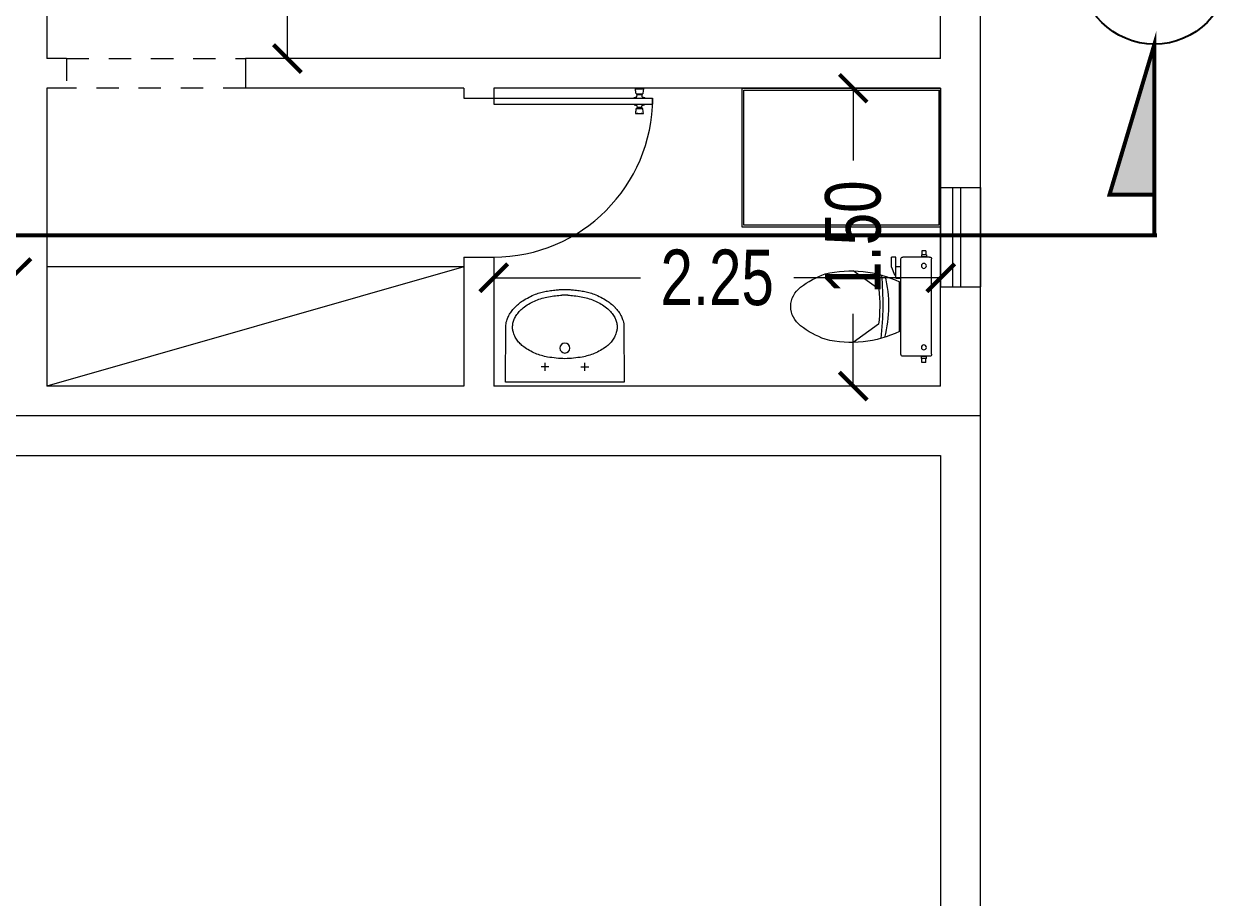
# Model space of a CAD drawing. Header units: millimetres. Extents: x -401 to 2889, y -234 to 146.
# Drawn here: x -56.11 to -50.04, y -25.44 to -21.04 of the extents above; entities that cross this region are included whole.
import ezdxf

# ---------------------------------------------------------------- set-up
doc = ezdxf.new("R2010")
doc.units = ezdxf.units.MM
doc.header["$LTSCALE"] = 3
doc.header["$MEASUREMENT"] = 0
for name, pattern in [('CENTER', [50.8, 31.75, -6.35, 6.35, -6.35]), ('CONTINU', [0]), ('HIDDEN2', [0.1875, 0.125, -0.0625])]:
    doc.linetypes.add(name, pattern=pattern)
doc.layers.get('0').update_dxf_attribs({"color": 3, "lineweight": 9})
doc.layers.add('AJEC LOGO', color=4, linetype='Continuous')
for name, color, linetype, lineweight in [('DIM-IN', 1, 'Continuous', 0), ('Drw - Arch - brick (0.20)', 7, 'CONTINU', 20), ('Drw - Arch - Door (0.05)', 141, 'CONTINU', 5), ('Drw - Arch - Furniture (0.05)', 31, 'Continuous', 5), ('Drw - Arch - Window (0.05)', 4, 'CONTINU', 5), ('Drw - Dimension', 1, 'CONTINU', 0), ('hatch 2', 251, 'Continuous', 0), ('HIDDEN', 6, 'HIDDEN2', 13), ('SAINT', 140, 'Continuous', 9)]:
    doc.layers.add(name, color=color, linetype=linetype, lineweight=lineweight)
doc.styles.add('drwazah arabic', font='ARIALUNI.TTF', dxfattribs={"width": 0.75})
doc.dimstyles.new('Arch A-D 1-200m', dxfattribs={"dimscale": 2, "dimtxt": 0.14, "dimasz": 0.07, "dimexe": 0, "dimexo": 0, "dimgap": 0.05, "dimtad": 0, "dimzin": 1, "dimdsep": 46, "dimtxsty": 'drwazah arabic', "dimblk": 'ARCHTICK', "dimcen": 0, "dimse1": 1, "dimse2": 1, "dimclrd": 9, "dimclre": 9, "dimclrt": 6, "dimaunit": 2, "dimazin": 0, "dimtfac": 1, "dimtmove": 0, "dimatfit": 0, "dimldrblk": 'ARCHTICK', "dimfxl": 0.18, "dimtolj": 1, "dimtzin": 0, "dimlwd": 9, "dimlwe": 9, "dimarcsym": 2})

# ---------------------------------------------------------------- blocks, each defined once
blk = doc.blocks.new('_ArchTick')
at = {"color": 0, "linetype": 'ByBlock', "const_width": 0.15}
blk.add_lwpolyline([(-0.5, -0.5), (0.5, 0.5)], dxfattribs=at)
blk = doc.blocks.new('*D229')
at = {"layer": 'Defpoints', "color": 0, "transparency": 16777216}
for p in [(-54.235, -16.5118), (-54.7833, -21.2118), (-54.235, -21.2118)]:
    blk.add_point(p, dxfattribs=at)
at = {"layer": 'Drw - Dimension', "color": 9, "linetype": 'ByBlock', "lineweight": 9, "transparency": 16777216}
for p, q in [((-54.7833, -16.5118), (-54.7833, -18.4763)), ((-54.7833, -21.2118), (-54.7833, -19.2473))]:
    blk.add_line(p, q, dxfattribs=at)
at = {"layer": 'Drw - Dimension', "color": 9, "lineweight": 9, "transparency": 16777216, "xscale": 0.14, "yscale": 0.14, "zscale": 0.14}
for p, rotation in [((-54.7833, -16.5118), 90), ((-54.7833, -21.2118), 270)]:
    blk.add_blockref('_ArchTick', p, dxfattribs=dict(at, rotation=rotation))
at = {"layer": 'Drw - Dimension', "color": 6, "transparency": 16777216, "insert": (-54.7833, -18.8618), "char_height": 0.28, "attachment_point": 5, "rotation": 90, "style": 'drwazah arabic'}
blk.add_mtext('\\A1;4.70', dxfattribs=at)
blk = doc.blocks.new('1 M')
at = {"layer": 'Drw - Arch - Door (0.05)'}
for p, q in [((-4544.3836, 1057.9647), (-4544.3799, 1057.9787)), ((-4544.3799, 1057.9787), (-4544.3797, 1057.9792)), ((-4544.3797, 1057.9792), (-4544.3793, 1057.9795)), ((-4544.3793, 1057.9795), (-4544.3789, 1057.9798)), ((-4544.3789, 1057.9798), (-4544.3784, 1057.9799)), ((-4544.3784, 1057.9799), (-4544.3749, 1057.9799)), ((-4544.3749, 1057.03), (-4544.3749, 1058.03)), ((-4544.3749, 1058.03), (-4544.3374, 1058.03)), ((-4544.3374, 1057.03), (-4544.3374, 1058.03)), ((-4544.3339, 1057.9799), (-4544.3374, 1057.9799)), ((-4544.3334, 1057.9798), (-4544.3339, 1057.9799)), ((-4544.333, 1057.9795), (-4544.3334, 1057.9798)), ((-4544.3326, 1057.9792), (-4544.333, 1057.9795)), ((-4544.3324, 1057.9787), (-4544.3326, 1057.9792)), ((-4544.3287, 1057.9647), (-4544.3324, 1057.9787)), ((-4544.4344, 1057.9703), (-4544.4339, 1057.9712)), ((-4544.4344, 1057.9703), (-4544.4344, 1057.9695)), ((-4544.4344, 1057.9692), (-4544.4344, 1057.9695)), ((-4544.4344, 1057.9685), (-4544.4344, 1057.9692)), ((-4544.4344, 1057.9685), (-4544.4344, 1057.9672)), ((-4544.4344, 1057.9672), (-4544.4344, 1057.9662)), ((-4544.4344, 1057.9635), (-4544.4344, 1057.9662)), ((-4544.4344, 1057.9627), (-4544.4344, 1057.9635)), ((-4544.4344, 1057.9627), (-4544.4344, 1057.9587)), ((-4544.4344, 1057.9587), (-4544.4344, 1057.9581)), ((-4544.4344, 1057.9531), (-4544.4344, 1057.9581)), ((-4544.4344, 1057.9528), (-4544.4344, 1057.9531)), ((-4544.4344, 1057.9413), (-4544.4344, 1057.9528)), ((-4544.4344, 1057.941), (-4544.4344, 1057.9413)), ((-4544.4344, 1057.936), (-4544.4344, 1057.941)), ((-4544.4344, 1057.936), (-4544.4344, 1057.9354)), ((-4544.4344, 1057.9354), (-4544.4344, 1057.9314)), ((-4544.4344, 1057.9306), (-4544.4344, 1057.9314)), ((-4544.4344, 1057.9278), (-4544.4344, 1057.9306)), ((-4544.4344, 1057.9269), (-4544.4344, 1057.9278)), ((-4544.4344, 1057.9256), (-4544.4344, 1057.9269)), ((-4544.4344, 1057.9249), (-4544.4344, 1057.9256)), ((-4544.4344, 1057.9246), (-4544.4344, 1057.9249)), ((-4544.4344, 1057.9246), (-4544.4344, 1057.9238)), ((-4544.4339, 1057.9229), (-4544.4344, 1057.9238)), ((-4544.4339, 1057.9712), (-4544.4331, 1057.9718)), ((-4544.4339, 1057.9229), (-4544.4339, 1057.9712)), ((-4544.4331, 1057.9222), (-4544.4339, 1057.9229)), ((-4544.4331, 1057.9718), (-4544.432, 1057.972)), ((-4544.4331, 1057.9222), (-4544.4331, 1057.9718)), ((-4544.432, 1057.922), (-4544.4331, 1057.9222)), ((-4544.432, 1057.972), (-4544.4241, 1057.9715)), ((-4544.4241, 1057.9226), (-4544.432, 1057.922)), ((-4544.4241, 1057.9715), (-4544.4162, 1057.9706)), ((-4544.4162, 1057.9235), (-4544.4241, 1057.9226)), ((-4544.4162, 1057.9706), (-4544.4084, 1057.9692)), ((-4544.4084, 1057.9249), (-4544.4162, 1057.9235)), ((-4544.4084, 1057.9692), (-4544.4027, 1057.9678)), ((-4544.4027, 1057.9263), (-4544.4084, 1057.9249)), ((-4544.4027, 1057.9678), (-4544.4021, 1057.9668)), ((-4544.4027, 1057.9263), (-4544.4027, 1057.9678)), ((-4544.4021, 1057.9273), (-4544.4027, 1057.9263)), ((-4544.4021, 1057.9668), (-4544.4007, 1057.9589)), ((-4544.4021, 1057.9273), (-4544.4021, 1057.9668)), ((-4544.4007, 1057.9352), (-4544.4021, 1057.9273)), ((-4544.4007, 1057.9589), (-4544.3999, 1057.958)), ((-4544.4007, 1057.9589), (-4544.4007, 1057.9352)), ((-4544.3999, 1057.9361), (-4544.4007, 1057.9352)), ((-4544.3999, 1057.958), (-4544.3968, 1057.958)), ((-4544.3999, 1057.958), (-4544.3999, 1057.9361)), ((-4544.3968, 1057.9361), (-4544.3999, 1057.9361)), ((-4544.3968, 1057.9604), (-4544.3961, 1057.9612)), ((-4544.3968, 1057.9604), (-4544.3968, 1057.958)), ((-4544.3968, 1057.958), (-4544.3968, 1057.9361)), ((-4544.3968, 1057.9361), (-4544.3968, 1057.9337)), ((-4544.3961, 1057.9329), (-4544.3968, 1057.9337)), ((-4544.3961, 1057.9612), (-4544.3861, 1057.9627)), ((-4544.3861, 1057.9314), (-4544.3961, 1057.9329)), ((-4544.3861, 1057.9627), (-4544.3852, 1057.963)), ((-4544.3852, 1057.9311), (-4544.3861, 1057.9314)), ((-4544.3852, 1057.963), (-4544.3844, 1057.9635)), ((-4544.3844, 1057.9306), (-4544.3852, 1057.9311)), ((-4544.3844, 1057.9635), (-4544.3839, 1057.9642)), ((-4544.3839, 1057.9299), (-4544.3844, 1057.9306)), ((-4544.3839, 1057.9642), (-4544.3836, 1057.9647)), ((-4544.3836, 1057.9294), (-4544.3839, 1057.9299)), ((-4544.3799, 1057.9154), (-4544.3836, 1057.9294)), ((-4544.3797, 1057.9149), (-4544.3799, 1057.9154)), ((-4544.3793, 1057.9146), (-4544.3797, 1057.9149)), ((-4544.3789, 1057.9143), (-4544.3793, 1057.9146)), ((-4544.3784, 1057.9142), (-4544.3789, 1057.9143)), ((-4544.3749, 1057.9142), (-4544.3784, 1057.9142)), ((-4544.3374, 1057.9142), (-4544.3339, 1057.9142)), ((-4544.3339, 1057.9142), (-4544.3334, 1057.9143)), ((-4544.3334, 1057.9143), (-4544.333, 1057.9146)), ((-4544.333, 1057.9146), (-4544.3326, 1057.9149)), ((-4544.3326, 1057.9149), (-4544.3324, 1057.9154)), ((-4544.3324, 1057.9154), (-4544.3287, 1057.9294)), ((-4544.3284, 1057.9642), (-4544.3287, 1057.9647)), ((-4544.3287, 1057.9294), (-4544.3284, 1057.9299)), ((-4544.3279, 1057.9635), (-4544.3284, 1057.9642)), ((-4544.3284, 1057.9299), (-4544.3279, 1057.9306)), ((-4544.3271, 1057.963), (-4544.3279, 1057.9635)), ((-4544.3279, 1057.9306), (-4544.3271, 1057.9311)), ((-4544.3262, 1057.9627), (-4544.3271, 1057.963)), ((-4544.3271, 1057.9311), (-4544.3262, 1057.9314)), ((-4544.3162, 1057.9612), (-4544.3262, 1057.9627)), ((-4544.3262, 1057.9314), (-4544.3162, 1057.9329)), ((-4544.3155, 1057.9604), (-4544.3162, 1057.9612)), ((-4544.3162, 1057.9329), (-4544.3155, 1057.9337)), ((-4544.3155, 1057.9604), (-4544.3155, 1057.958)), ((-4544.3124, 1057.958), (-4544.3155, 1057.958)), ((-4544.3155, 1057.958), (-4544.3155, 1057.9361)), ((-4544.3155, 1057.9361), (-4544.3124, 1057.9361)), ((-4544.3155, 1057.9361), (-4544.3155, 1057.9337)), ((-4544.3116, 1057.9589), (-4544.3124, 1057.958)), ((-4544.3124, 1057.958), (-4544.3124, 1057.9361)), ((-4544.3124, 1057.9361), (-4544.3116, 1057.9352)), ((-4544.3102, 1057.9668), (-4544.3116, 1057.9589)), ((-4544.3116, 1057.9589), (-4544.3116, 1057.9352)), ((-4544.3116, 1057.9352), (-4544.3102, 1057.9273)), ((-4544.3095, 1057.9678), (-4544.3102, 1057.9668)), ((-4544.3102, 1057.9273), (-4544.3102, 1057.9668)), ((-4544.3102, 1057.9273), (-4544.3095, 1057.9263)), ((-4544.3039, 1057.9692), (-4544.3095, 1057.9678)), ((-4544.3095, 1057.9263), (-4544.3095, 1057.9678)), ((-4544.3095, 1057.9263), (-4544.3039, 1057.9249)), ((-4544.2961, 1057.9706), (-4544.3039, 1057.9692)), ((-4544.3039, 1057.9249), (-4544.2961, 1057.9235)), ((-4544.2882, 1057.9715), (-4544.2961, 1057.9706)), ((-4544.2961, 1057.9235), (-4544.2882, 1057.9226)), ((-4544.2803, 1057.972), (-4544.2882, 1057.9715)), ((-4544.2882, 1057.9226), (-4544.2803, 1057.922)), ((-4544.2792, 1057.9718), (-4544.2803, 1057.972)), ((-4544.2803, 1057.922), (-4544.2792, 1057.9222)), ((-4544.2784, 1057.9712), (-4544.2792, 1057.9718)), ((-4544.2792, 1057.9222), (-4544.2792, 1057.9718)), ((-4544.2792, 1057.9222), (-4544.2784, 1057.9229)), ((-4544.2779, 1057.9703), (-4544.2784, 1057.9712)), ((-4544.2784, 1057.9229), (-4544.2784, 1057.9712)), ((-4544.2784, 1057.9229), (-4544.2779, 1057.9238)), ((-4544.2779, 1057.9703), (-4544.2779, 1057.9695)), ((-4544.2779, 1057.9692), (-4544.2779, 1057.9695)), ((-4544.2779, 1057.9685), (-4544.2779, 1057.9692)), ((-4544.2779, 1057.9685), (-4544.2779, 1057.9672)), ((-4544.2779, 1057.9672), (-4544.2779, 1057.9662)), ((-4544.2779, 1057.9635), (-4544.2779, 1057.9662)), ((-4544.2779, 1057.9627), (-4544.2779, 1057.9635)), ((-4544.2779, 1057.9627), (-4544.2779, 1057.9587)), ((-4544.2779, 1057.9587), (-4544.2779, 1057.9581)), ((-4544.2779, 1057.9531), (-4544.2779, 1057.9581)), ((-4544.2779, 1057.9528), (-4544.2779, 1057.9531)), ((-4544.2779, 1057.9413), (-4544.2779, 1057.9528)), ((-4544.2779, 1057.941), (-4544.2779, 1057.9413)), ((-4544.2779, 1057.936), (-4544.2779, 1057.941)), ((-4544.2779, 1057.936), (-4544.2779, 1057.9354)), ((-4544.2779, 1057.9354), (-4544.2779, 1057.9314)), ((-4544.2779, 1057.9306), (-4544.2779, 1057.9314)), ((-4544.2779, 1057.9278), (-4544.2779, 1057.9306)), ((-4544.2779, 1057.9269), (-4544.2779, 1057.9278)), ((-4544.2779, 1057.9256), (-4544.2779, 1057.9269)), ((-4544.2779, 1057.9249), (-4544.2779, 1057.9256)), ((-4544.2779, 1057.9246), (-4544.2779, 1057.9249)), ((-4544.2779, 1057.9246), (-4544.2779, 1057.9238)), ((-4544.3749, 1057.03), (-4544.3374, 1057.03))]:
    blk.add_line(p, q, dxfattribs=at)
blk.add_arc((-4544.3749, 1057.03), 1, 0, 90, dxfattribs=at)
blk = doc.blocks.new('ee')
at = {"layer": 'SAINT', "color": 0}
for p, q in [((0.4333, 0.2426), (0.4333, -0.2374)), ((0.5778, 0.2526), (0.4433, 0.2526)), ((0.5361, 0.2639), (0.5361, 0.2539)), ((0.5611, 0.2639), (0.5361, 0.2639)), ((0.5611, 0.2539), (0.5361, 0.2539)), ((0.5389, 0.2839), (0.5389, 0.2639)), ((0.5583, 0.2839), (0.5389, 0.2839)), ((0.5583, 0.2839), (0.5583, 0.2639)), ((0.5611, 0.2639), (0.5611, 0.2539)), ((0.5878, 0.2426), (0.5878, -0.2374)), ((0.3204, 0.0912), (0.1933, 0.1829)), ((0.4257, 0.1276), (0.4257, -0.1224)), ((0.3216, -0.0851), (0.1933, -0.1777)), ((0.3857, -0.1955), (0.4006, -0.1574)), ((0.4006, -0.1574), (0.4083, -0.1574)), ((0.4083, -0.1409), (0.4333, -0.1409)), ((0.4083, -0.1409), (0.4083, -0.2474)), ((0.3857, -0.1955), (0.3857, -0.2474)), ((0.4083, -0.1999), (0.4333, -0.1999)), ((0.4083, -0.2474), (0.3857, -0.2474)), ((0.5778, -0.2474), (0.4433, -0.2474)), ((0.5611, -0.2487), (0.5361, -0.2487)), ((0.5361, -0.2587), (0.5361, -0.2487)), ((0.5611, -0.2587), (0.5361, -0.2587)), ((0.5389, -0.2787), (0.5389, -0.2587)), ((0.5583, -0.2787), (0.5389, -0.2787)), ((0.5583, -0.2787), (0.5583, -0.2587)), ((0.5611, -0.2587), (0.5611, -0.2487))]:
    blk.add_line(p, q, dxfattribs=at)
for centre in [(0.5486, 0.2078), (0.5486, -0.2026)]:
    blk.add_circle(centre, 0.0125, dxfattribs=at)
for centre, radius, start, end in [((0.4433, 0.2426), 0.01, 90, 180), ((0.5778, 0.2426), 0.01, 360, 90), ((0.1837, -0.3737), 0.5567, 64.23211, 103.67546), ((0.2076, -0.2624), 0.4568, 109.89489, 127.76176), ((-1.179, -0.0104), 1.5207, 354.47288, 6.54475), ((-0.2879, -0.0028), 0.6585, 346.97955, 14.07238), ((-0.0008, 0.0018), 0.1204, 126.37945, 233.62055), ((-0.3644, -0.0013), 0.691, 353.03614, 7.69858), ((0.2015, 0.2647), 0.4521, 232.74513, 250.70583), ((0.1837, 0.3789), 0.5567, 256.32454, 295.76789), ((0.4433, -0.2374), 0.01, 180, 270), ((0.5778, -0.2374), 0.01, 270, 360)]:
    blk.add_arc(centre, radius, start, end, dxfattribs=at)
blk = doc.blocks.new('wash-1')
at = {"color": 0, "linetype": 'ByBlock'}
for p, q in [((-0.299, 0), (-0.2975, -0.2797)), ((0.299, 0), (-0.299, 0)), ((0.2975, -0.2797), (0.299, 0)), ((-0.1, -0.057), (-0.1, -0.097)), ((0.1, -0.057), (0.1, -0.097)), ((-0.08, -0.077), (-0.12, -0.077)), ((0.08, -0.077), (0.12, -0.077)), ((-0.2928, -0.309), (-0.2905, -0.3162)), ((0.2905, -0.3162), (0.2928, -0.309)), ((-0.0179, -0.4666), (0, -0.467)), ((0, -0.439), (-0.015, -0.4386)), ((0.015, -0.4386), (0, -0.439)), ((0, -0.467), (0.0179, -0.4666))]:
    blk.add_line(p, q, dxfattribs=at)
blk.add_circle((0, -0.172), 0.025, dxfattribs=at)
for centre, radius, start, end in [((0.0165, -0.7343), 0.616, 91.53571, 99.66829), ((-0.0165, -0.734), 0.6157, 80.32914, 88.46173), ((-0.1218, -0.2953), 0.1449, 126.04674, 135.39223), ((-0.0316, -0.4193), 0.2982, 119.53845, 126.0455), ((-0.0345, -0.4142), 0.2924, 112.88892, 119.53337), ((-0.0473, -0.3838), 0.2594, 105.82932, 112.88593), ((-0.0282, -0.4513), 0.3295, 100.26505, 105.83311), ((0.0282, -0.4513), 0.3295, 74.16689, 79.73495), ((0.0473, -0.3838), 0.2594, 67.11407, 74.17068), ((0.0345, -0.4142), 0.2924, 60.46663, 67.11108), ((0.0316, -0.4193), 0.2982, 53.9545, 60.46155), ((0.1218, -0.2953), 0.1449, 44.60777, 53.95326), ((-0.1205, -0.294), 0.1451, 155.07689, 164.69693), ((-0.1209, -0.2938), 0.1447, 145.40648, 155.07227), ((-0.129, -0.2882), 0.1349, 135.39293, 145.40186), ((0.129, -0.2882), 0.1349, 34.59814, 44.60707), ((0.1209, -0.2938), 0.1447, 24.92773, 34.59352), ((0.1205, -0.294), 0.1451, 15.30307, 24.92311), ((-0.2007, -0.2792), 0.0968, 180.29998, 197.91233), ((-0.1733, -0.2773), 0.09, 177.63621, 189.22299), ((-0.1828, -0.2769), 0.0805, 164.69598, 177.63107), ((-0.1443, -0.2726), 0.1194, 189.23011, 199.28479), ((0.1443, -0.2726), 0.1194, 340.71786, 350.77255), ((0.1828, -0.2769), 0.0805, 2.36893, 15.30402), ((0.1733, -0.2773), 0.09, 350.77701, 2.36379), ((0.2007, -0.2792), 0.0968, 342.08767, 359.70002), ((-0.165, -0.2757), 0.1319, 197.91194, 207.64636), ((-0.1524, -0.2691), 0.1461, 207.64401, 216.89798), ((-0.1057, -0.234), 0.2045, 216.89185, 223.5363), ((-0.1554, -0.2764), 0.1077, 199.28537, 210.43778), ((-0.1087, -0.2491), 0.1617, 210.4303, 219.52409), ((-0.1203, -0.2586), 0.1468, 219.52483, 229.55664), ((0.1203, -0.2586), 0.1468, 310.44336, 320.47517), ((0.1087, -0.2491), 0.1617, 320.47591, 329.5697), ((0.1554, -0.2764), 0.1077, 329.55974, 340.71214), ((0.1057, -0.234), 0.2045, 316.4637, 323.10815), ((0.1524, -0.2691), 0.1461, 323.10202, 332.35599), ((0.165, -0.2757), 0.1319, 332.35364, 342.08806), ((-0.0532, -0.1841), 0.277, 223.54337, 229.24885), ((-0.1029, -0.2418), 0.2008, 229.2557, 237.1136), ((-0.0647, -0.1934), 0.2325, 229.55984, 237.53219), ((-0.0225, -0.1173), 0.349, 237.12259, 243.08001), ((-0.0453, -0.1629), 0.2686, 237.53316, 244.45239), ((-0.0405, -0.1527), 0.2799, 244.4603, 251.24214), ((-0.0188, -0.0889), 0.3472, 251.24142, 256.71786), ((0.0188, -0.0889), 0.3472, 283.28166, 288.7581), ((0.0405, -0.1527), 0.2799, 288.75851, 295.54035), ((0.0453, -0.1629), 0.2686, 295.54676, 302.46598), ((0.0225, -0.1173), 0.349, 296.92077, 302.87819), ((0.0647, -0.1934), 0.2324, 302.46886, 310.44122), ((0.1029, -0.2418), 0.2008, 302.8864, 310.7443), ((0.0532, -0.1841), 0.277, 310.75115, 316.45663), ((-0.0002, -0.0733), 0.3983, 243.08642, 248.31089), ((-0.0632, -0.2318), 0.2278, 248.31372, 255.23295), ((-0.0226, -0.0775), 0.3873, 255.22946, 259.30849), ((-0.0116, -0.0584), 0.3786, 256.71249, 261.95986), ((-0.0118, -0.0204), 0.4454, 259.30907, 263.11316), ((0.0314, 0.3359), 0.8044, 263.1071, 265.21553), ((0.0801, 0.5908), 1.0342, 261.9603, 263.88539), ((-0.0112, -0.1726), 0.2941, 265.21523, 268.69855), ((-0.0095, -0.2459), 0.1928, 263.89412, 268.36262), ((0.0095, -0.2459), 0.1928, 271.63738, 276.10588), ((0.0112, -0.1726), 0.2941, 271.30145, 274.78477), ((-0.0801, 0.5908), 1.0342, 276.11461, 278.0397), ((-0.0314, 0.3359), 0.8044, 274.78447, 276.8929), ((0.0116, -0.0584), 0.3786, 278.04014, 283.28751), ((0.0118, -0.0204), 0.4454, 276.88684, 280.69093), ((0.0226, -0.0775), 0.3873, 280.69151, 284.77054), ((0.0632, -0.2318), 0.2278, 284.76705, 291.68628), ((0.0002, -0.0733), 0.3984, 291.68846, 296.91293)]:
    blk.add_arc(centre, radius, start, end, dxfattribs=at)
blk = doc.blocks.new('*D249')
at = {"layer": 'Defpoints', "color": 0, "transparency": 16777216}
for p in [(-59.845, -22.2898), (-59.845, -22.8618), (-56.145, -22.8618)]:
    blk.add_point(p, dxfattribs=at)
at = {"layer": 'DIM-IN', "color": 9, "linetype": 'ByBlock', "lineweight": 9, "transparency": 16777216}
for p, q in [((-59.845, -22.2898), (-58.3805, -22.2898)), ((-56.145, -22.2898), (-57.6095, -22.2898))]:
    blk.add_line(p, q, dxfattribs=at)
at = {"layer": 'DIM-IN', "color": 9, "lineweight": 9, "transparency": 16777216, "xscale": 0.14, "yscale": 0.14, "zscale": 0.14, "rotation": 180}
blk.add_blockref('_ArchTick', (-59.845, -22.2898), dxfattribs=at)
at = {"layer": 'DIM-IN', "color": 9, "lineweight": 9, "transparency": 16777216, "xscale": 0.14, "yscale": 0.14, "zscale": 0.14}
blk.add_blockref('_ArchTick', (-56.145, -22.2898), dxfattribs=at)
at = {"layer": 'DIM-IN', "color": 6, "transparency": 16777216, "insert": (-57.995, -22.2898), "char_height": 0.28, "attachment_point": 5, "style": 'drwazah arabic'}
blk.add_mtext('\\A1;3.70', dxfattribs=at)
blk = doc.blocks.new('*D256')
at = {"layer": 'Defpoints', "color": 0, "transparency": 16777216}
for p in [(-53.745, -22.3163), (-53.745, -22.8618), (-51.495, -22.8618)]:
    blk.add_point(p, dxfattribs=at)
at = {"layer": 'DIM-IN', "color": 9, "linetype": 'ByBlock', "lineweight": 9, "transparency": 16777216}
for p, q in [((-53.745, -22.3163), (-53.0055, -22.3163)), ((-51.495, -22.3163), (-52.2345, -22.3163))]:
    blk.add_line(p, q, dxfattribs=at)
at = {"layer": 'DIM-IN', "color": 9, "lineweight": 9, "transparency": 16777216, "xscale": 0.14, "yscale": 0.14, "zscale": 0.14, "rotation": 180}
blk.add_blockref('_ArchTick', (-53.745, -22.3163), dxfattribs=at)
at = {"layer": 'DIM-IN', "color": 9, "lineweight": 9, "transparency": 16777216, "xscale": 0.14, "yscale": 0.14, "zscale": 0.14}
blk.add_blockref('_ArchTick', (-51.495, -22.3163), dxfattribs=at)
at = {"layer": 'DIM-IN', "color": 6, "transparency": 16777216, "insert": (-52.62, -22.3163), "char_height": 0.28, "attachment_point": 5, "style": 'drwazah arabic'}
blk.add_mtext('\\A1;2.25', dxfattribs=at)
blk = doc.blocks.new('*D257')
at = {"layer": 'Defpoints', "color": 0, "transparency": 16777216}
for p in [(-51.9351, -21.3618), (-51.495, -21.3618), (-51.495, -22.8618)]:
    blk.add_point(p, dxfattribs=at)
at = {"layer": 'DIM-IN', "color": 9, "linetype": 'ByBlock', "lineweight": 9, "transparency": 16777216}
for p, q in [((-51.9351, -21.3618), (-51.9351, -21.7263)), ((-51.9351, -22.8618), (-51.9351, -22.4973))]:
    blk.add_line(p, q, dxfattribs=at)
at = {"layer": 'DIM-IN', "color": 9, "lineweight": 9, "transparency": 16777216, "xscale": 0.14, "yscale": 0.14, "zscale": 0.14}
for p, rotation in [((-51.9351, -21.3618), 90), ((-51.9351, -22.8618), 270)]:
    blk.add_blockref('_ArchTick', p, dxfattribs=dict(at, rotation=rotation))
at = {"layer": 'DIM-IN', "color": 6, "transparency": 16777216, "insert": (-51.9351, -22.1118), "char_height": 0.28, "attachment_point": 5, "rotation": 90, "style": 'drwazah arabic'}
blk.add_mtext('\\A1;1.50', dxfattribs=at)
blk = doc.blocks.new('*D258')
at = {"layer": 'Defpoints', "color": 0, "transparency": 16777216}
for p in [(-56.2924, -23.2118), (-54.795, -23.2118), (-54.795, -25.6785)]:
    blk.add_point(p, dxfattribs=at)
at = {"layer": 'DIM-IN', "color": 9, "linetype": 'ByBlock', "lineweight": 9, "transparency": 16777216}
for p, q in [((-56.2924, -23.2118), (-56.2924, -24.0597)), ((-56.2924, -25.6785), (-56.2924, -24.8306))]:
    blk.add_line(p, q, dxfattribs=at)
at = {"layer": 'DIM-IN', "color": 9, "lineweight": 9, "transparency": 16777216, "xscale": 0.14, "yscale": 0.14, "zscale": 0.14}
for p, rotation in [((-56.2924, -23.2118), 90), ((-56.2924, -25.6785), 270)]:
    blk.add_blockref('_ArchTick', p, dxfattribs=dict(at, rotation=rotation))
at = {"layer": 'DIM-IN', "color": 6, "transparency": 16777216, "insert": (-56.2924, -24.4452), "char_height": 0.28, "attachment_point": 5, "rotation": 90, "style": 'drwazah arabic'}
blk.add_mtext('\\A1;2.47', dxfattribs=at)

msp = doc.modelspace()

# ---------------------------------------------------------------- hatches: boundary and pattern name
at = {"layer": 'hatch 2', "linetype": 'ByBlock'}
msp.add_hatch(color=6, dxfattribs=at).paths.add_polyline_path([(-50.419, -21.8974), (-50.645, -21.8974), (-50.419, -21.1397)])

# ---------------------------------------------------------------- linework, layer by layer
at = {"color": 6, "linetype": 'CENTER', "ltscale": 0.01, "const_width": 0.02}
for points in [[(-50.419, -22.102), (-50.419, -21.1397), (-50.645, -21.8974), (-50.419, -21.8974)], [(-50.4056, -22.102), (-51.0355, -22.102), (-50.6793, -22.102), (-82.3959, -22.102), (-82.3959, -21.4646)]]:
    msp.add_lwpolyline(points, dxfattribs=at)
at = {"layer": 'AJEC LOGO', "color": 6}
msp.add_circle((-50.419, -20.7648), 0.3749, dxfattribs=at)
at = {"layer": 'Drw - Arch - brick (0.20)'}
for p, q in [((-51.295, -23.0118), (-51.295, -16.3118)), ((-51.495, -21.2118), (-51.495, -16.5118)), ((-55.995, -17.5118), (-55.995, -21.2118)), ((-55.895, -21.2118), (-55.995, -21.2118)), ((-51.495, -21.2118), (-54.995, -21.2118)), ((-54.995, -21.2118), (-54.995, -21.3618)), ((-55.895, -21.3618), (-55.995, -21.3618)), ((-55.995, -21.3618), (-55.995, -22.8618)), ((-53.895, -21.3618), (-54.995, -21.3618)), ((-53.895, -21.3618), (-53.895, -21.4118)), ((-51.495, -21.3618), (-53.745, -21.3618)), ((-53.745, -21.3618), (-53.745, -21.4118)), ((-51.495, -22.8618), (-51.495, -21.3618)), ((-53.895, -21.4118), (-53.745, -21.4118)), ((-51.495, -21.8618), (-51.295, -21.8618)), ((-53.895, -22.2118), (-53.895, -22.8618)), ((-53.895, -22.2118), (-53.745, -22.2118)), ((-53.745, -22.2118), (-53.745, -22.8618)), ((-51.495, -22.3618), (-51.295, -22.3618)), ((-53.895, -22.8618), (-55.995, -22.8618)), ((-51.495, -22.8618), (-53.745, -22.8618)), ((-51.295, -23.0118), (-81.295, -23.0118)), ((-51.295, -63.0118), (-51.295, -23.0118)), ((-55.195, -23.2118), (-51.495, -23.2118)), ((-51.495, -23.2118), (-51.495, -62.8118))]:
    msp.add_line(p, q, dxfattribs=at)
msp.add_lwpolyline([(-81.295, -33.8746), (-81.295, -42.5718), (-81.095, -42.5718), (-81.095, -23.2118), (-55.195, -23.2118)], dxfattribs=at)
at = {"layer": 'Drw - Arch - Furniture (0.05)', "linetype": 'ByBlock'}
for q in [(-55.995, -22.2618), (-55.995, -22.8618)]:
    msp.add_line((-53.895, -22.2618), q, dxfattribs=at)
at = {"layer": 'Drw - Arch - Window (0.05)'}
for p, q in [((-51.495, -21.8618), (-51.495, -22.3618)), ((-51.4353, -21.8618), (-51.4353, -22.3618)), ((-51.395, -21.8618), (-51.395, -22.3618)), ((-51.295, -21.8618), (-51.295, -22.3618))]:
    msp.add_line(p, q, dxfattribs=at)
for points in [[(-51.495, -21.3618), (-51.495, -22.0618), (-52.495, -22.0618), (-52.495, -21.3618)], [(-51.505, -21.3718), (-51.505, -22.0518), (-52.485, -22.0518), (-52.485, -21.3718)]]:
    msp.add_lwpolyline(points, close=True, dxfattribs=at)
at = {"layer": 'HIDDEN', "ltscale": 0.3}
for p, q in [((-55.895, -21.2118), (-55.895, -21.3618)), ((-55.895, -21.2118), (-54.995, -21.2118)), ((-54.995, -21.3618), (-55.895, -21.3618))]:
    msp.add_line(p, q, dxfattribs=at)

# ---------------------------------------------------------------- block references
at = {"layer": 'Drw - Arch - Door (0.05)', "color": 0, "xscale": 0.8000000000001144, "yscale": 0.8000000000001144, "zscale": 0.8000000000001144, "rotation": 270}
msp.add_blockref('1 M', (-899.369, -3656.9117), dxfattribs=at)
at = {"layer": 'SAINT', "xscale": -1, "rotation": 180}
for name, p in [('ee', (-52.1282, -22.4592)), ('wash-1', (-53.3866, -22.8426))]:
    msp.add_blockref(name, p, dxfattribs=at)

# ---------------------------------------------------------------- dimensions: what is measured, and where the dimension line sits
at = {"layer": 'DIM-IN'}
for base, p1, p2, picture, middle in [((-51.9351, -21.3618), (-51.495, -22.8618), (-51.495, -21.3618), '*D257', (-51.9351, -22.1118)), ((-56.2924, -23.2118), (-54.795, -25.6785), (-54.795, -23.2118), '*D258', (-56.2924, -24.4452))]:
    dim = msp.add_linear_dim(base=base, p1=p1, p2=p2, angle=90, dimstyle='Arch A-D 1-200m', dxfattribs=at)
    dim.commit()
    dim.dimension.update_dxf_attribs({"geometry": picture, "text_midpoint": middle})
for base, p1, p2, picture, middle in [((-59.845, -22.2898), (-56.145, -22.8618), (-59.845, -22.8618), '*D249', (-57.995, -22.2898)), ((-53.745, -22.3163), (-51.495, -22.8618), (-53.745, -22.8618), '*D256', (-52.62, -22.3163))]:
    dim = msp.add_linear_dim(base=base, p1=p1, p2=p2, dimstyle='Arch A-D 1-200m', dxfattribs=at)
    dim.commit()
    dim.dimension.update_dxf_attribs({"geometry": picture, "text_midpoint": middle})
at = {"layer": 'Drw - Dimension'}
dim = msp.add_linear_dim(base=(-54.7833, -21.2118), p1=(-54.235, -16.5118), p2=(-54.235, -21.2118), angle=90, dimstyle='Arch A-D 1-200m', dxfattribs=at)
dim.commit()
dim.dimension.update_dxf_attribs({"geometry": '*D229', "text_midpoint": (-54.7833, -18.8618)})

doc.saveas('drawing.dxf')
